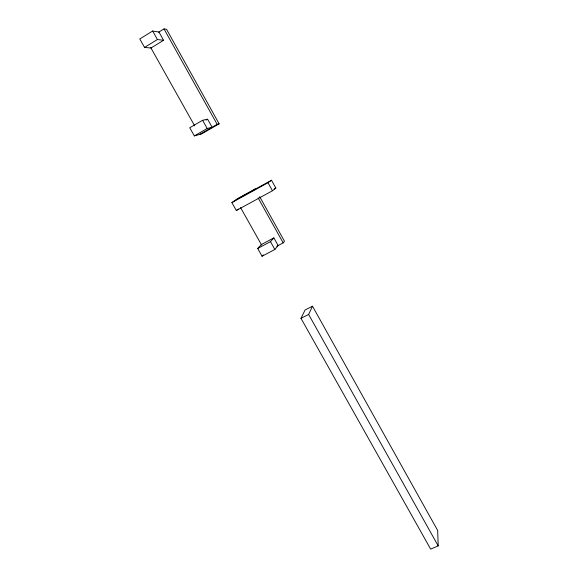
<?xml version="1.0" encoding="UTF-8"?>
<svg xmlns="http://www.w3.org/2000/svg" width="578" height="578" viewBox="0 0 578 578"><rect width="100%" height="100%" fill="white"/><g stroke="black" fill="none" stroke-linecap="round" stroke-linejoin="round"><path stroke-width="0.87" d="M300.979 318.319L308.63 314.446L312.496 306.203L437.676 530.488L438.211 545.899L430.646 549.1L300.979 318.319L305.097 309.96L312.496 306.203M276.783 246.257L283.162 242.868L284.477 241.257L259.688 196.708M274.853 249.472L278.134 245.542L273.864 237.89L261.335 244.566L257.687 248.468L262.058 256.242L274.853 249.472L270.482 241.655L273.864 237.89M262.058 256.242L263.243 254.891M253.728 190.01L255.339 188.898L237.912 198.485L231.872 202.596L236.33 210.522L272.455 190.762L275.843 188.096L271.501 180.235L236.142 199.692M236.33 210.522L238.411 208.983M231.872 202.596L268.011 182.72L271.501 180.235M152.671 31.024L139.789 38.95L144.551 47.41L150.966 48.01L163.574 40.316L158.943 32.014L152.671 31.024L157.426 39.528L163.574 40.316M158.632 32.202L164.007 28.9L166.565 29.341L219.141 123.829L201.671 133.886L194.345 135.902L189.75 127.738L202.596 120.289L207.618 119.213L212.097 127.239L207.191 128.497L194.345 135.902M144.551 47.41L157.426 39.528M206.136 120.072L207.618 119.213M199.526 134.479L217.147 124.328L219.141 123.829M274.268 188.955L275.843 188.096M257.687 248.468L270.482 241.655M308.63 314.446L438.211 545.899M150.728 47.577L194.685 125.867M240.542 207.524L261.653 245.123M202.596 120.289L207.191 128.497M164.007 28.9L217.147 124.328M258.12 197.9L283.162 242.868M268.011 182.72L272.455 190.762"/></g></svg>
